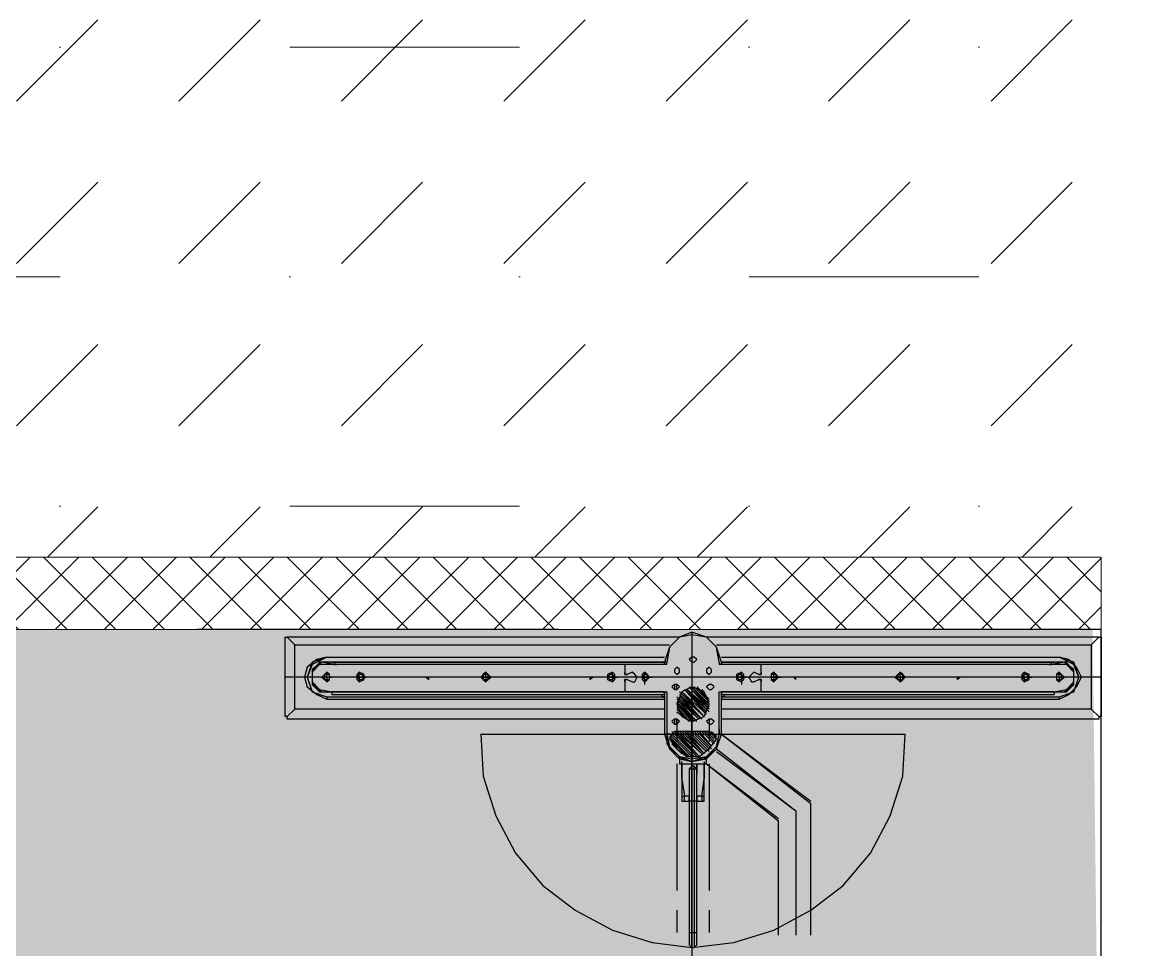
# Model space of a CAD drawing. Header units: millimetres. Extents: x 2335845 to 2509607, y 289014 to 361737.
# Drawn here: x 2374382 to 2375909, y 325159 to 326442 of the extents above; entities that cross this region are included whole.
import ezdxf

# ---------------------------------------------------------------- set-up
doc = ezdxf.new("R2010")
doc.units = ezdxf.units.MM
doc.linetypes.add('DASHED', pattern=[0.75, 0.5, -0.25])
for name, color, linetype, lineweight in [('AR_01_PARTITION FULL HT', 2, 'Continuous', 25), ('FURNITURE', 30, 'Continuous', 5), ('IN-PRTN-FULL', 30, 'Continuous', 20), ('IN-PRTN-HATCH', 8, 'Continuous', 5), ('TOA-FC-GYPSUM', 250, 'Continuous', 5), ('TOA-FL-CPT-1', 8, 'Continuous', 5), ('TOA-FL-TILE-1', 8, 'Continuous', 5)]:
    doc.layers.add(name, color=color, linetype=linetype, lineweight=lineweight)
for name, color, linetype in [('FLOOR MARK', 7, 'Continuous'), ('PDF_6', 7, 'Continuous'), ('PDF_AR_01_PARTITION FULL HT', 7, 'Continuous'), ('PDF_BORDTEXT', 7, 'Continuous'), ('PDF_Centre', 7, 'Continuous'), ('PDF_DIMS', 7, 'Continuous'), ('PDF_FLs Combi Centre (N-W)', 7, 'Continuous'), ('PDF_FLs Left Unit (N)', 7, 'Continuous'), ('PDF_NEW', 7, 'Continuous')]:
    doc.layers.add(name, color=color, linetype=linetype)

# ---------------------------------------------------------------- blocks, each defined once
blk = doc.blocks.new('G$C45963954')
at = {"layer": 'PDF_6', "color": 6, "true_color": 0xff00ff}
for points in [[(266.3, 682.2), (273.6, 689.5), (266.3, 678.5), (277.3, 689.5)], [(266.3, 674.9), (277.3, 685.8)], [(266.3, 663.9), (288.2, 682.2), (266.3, 660.3), (288.2, 682.2)], [(266.3, 656.7), (291.8, 682.2)], [(200.6, 660.3), (222.5, 678.5), (200.6, 656.7)], [(226.2, 678.5), (200.6, 653), (229.8, 678.5), (200.6, 649.4), (233.5, 678.5), (204.3, 645.7), (237.1, 678.5), (204.3, 642.1), (237.1, 674.9)], [(204.3, 663.9), (218.9, 678.5)], [(204.3, 667.6), (215.2, 674.9)], [(204.3, 642.1), (240.8, 674.9), (207.9, 638.4), (240.8, 674.9)], [(207.9, 638.4), (244.4, 671.2), (207.9, 634.8)], [(244.4, 671.2), (211.6, 634.8), (248.1, 667.6), (215.2, 634.8)], [(248.1, 667.6), (215.2, 631.1), (248.1, 663.9), (218.9, 631.1), (251.7, 660.3), (222.5, 631.1), (251.7, 656.7), (226.2, 631.1), (251.7, 653)], [(266.3, 645.7), (295.5, 674.9), (266.3, 642.1), (299.1, 671.2), (266.3, 638.4), (299.1, 671.2)], [(266.3, 634.8), (299.1, 667.6), (266.3, 631.1), (302.8, 663.9), (266.3, 627.5), (302.8, 660.3), (266.3, 623.8)], [(270, 620.2), (302.8, 653)], [(229.8, 631.1), (251.7, 649.4), (233.5, 631.1)], [(237.1, 631.1), (248.1, 645.7)], [(273.6, 620.2), (302.8, 649.4), (277.3, 620.2)], [(277.3, 623.8), (302.8, 645.7)], [(280.9, 623.8), (299.1, 642.1)], [(284.5, 623.8), (299.1, 638.4)]]:
    blk.add_lwpolyline(points, dxfattribs=at)
for points in [[(266.3, 671.2), (280.9, 685.8)], [(266.3, 667.6), (284.5, 685.8)], [(266.3, 653), (291.8, 678.5)], [(266.3, 649.4), (295.5, 678.5)], [(270, 623.8), (302.8, 656.7)]]:
    blk.add_lwpolyline(points, close=True, dxfattribs=at)
at = {"layer": 'PDF_AR_01_PARTITION FULL HT', "color": 2, "true_color": 0xffff00}
blk.add_lwpolyline([(120.4, 653), (2247.2, 653)], dxfattribs=at)
at = {"layer": 'PDF_BORDTEXT', "color": 2, "true_color": 0xffff00}
blk.add_lwpolyline([(583.7, 653), (270, 653)], dxfattribs=at)
at = {"layer": 'PDF_Centre', "color": 8, "true_color": 0x808080}
for points in [[(270, 696.8), (372.1, 828.1)], [(270, 696.8), (368.5, 828.1)], [(565.5, 828.1), (372.1, 828.1)], [(291.8, 689.5), (383, 806.2)], [(295.5, 689.5), (383, 806.2)], [(383, 806.2), (565.5, 806.2)], [(313.7, 674.9), (397.6, 780.7)], [(313.7, 674.9), (394, 780.7)], [(565.5, 780.7), (397.6, 780.7)], [(248.1, 678.5), (280.9, 678.5)], [(313.7, 678.5), (499.8, 678.5)], [(529, 678.5), (561.8, 678.5)], [(280.9, 653), (248.1, 653)], [(499.8, 653), (313.7, 653)], [(561.8, 653), (529, 653)], [(248.1, 631.1), (280.9, 631.1)], [(313.7, 631.1), (499.8, 631.1)], [(529, 631.1), (561.8, 631.1)]]:
    blk.add_lwpolyline(points, dxfattribs=at)
at = {"layer": 'PDF_DIMS', "color": 4, "true_color": 0x00ffff}
blk.add_lwpolyline([(186.1, 1254.9), (186.1, 54.7)], dxfattribs=at)
at = {"layer": 'PDF_FLs Combi Centre (N-W)', "color": 2}
for points in [[(127.7, 1254.9), (244.4, 1254.9)], [(127.7, 1251.3), (127.7, 1254.9)], [(127.7, 1251.3), (138.6, 1240.3)], [(127.7, 1251.3), (127.7, 674.9)], [(233.5, 1240.3), (244.4, 1251.3)], [(244.4, 1254.9), (244.4, 1251.3)], [(244.4, 1251.3), (248.1, 1251.3)], [(248.1, 1251.3), (248.1, 696.8)], [(138.6, 1240.3), (233.5, 1240.3)], [(138.6, 689.5), (138.6, 1240.3)], [(233.5, 1240.3), (233.5, 696.8)], [(270, 342.9), (270, 966.7)], [(270, 342.9), (332, 346.6), (390.3, 364.8), (445.1, 394), (492.5, 434.1), (529, 481.5), (558.2, 536.3), (576.4, 594.6), (583.7, 653), (576.4, 715), (558.2, 773.4), (529, 828.1), (492.5, 875.5), (445.1, 915.7), (390.3, 944.8), (332, 963.1), (270, 966.7)], [(127.7, 634.8), (127.7, 58.4)], [(138.6, 69.3), (138.6, 620.2)], [(207.9, 612.9), (207.9, 127.7)], [(207.9, 612.9), (207.9, 124)], [(207.9, 127.7), (207.9, 612.9)], [(211.6, 124), (211.6, 612.9)], [(215.2, 116.7), (215.2, 612.9)], [(215.2, 116.7), (215.2, 609.2)], [(233.5, 612.9), (233.5, 69.3)], [(248.1, 612.9), (248.1, 58.4)], [(207.9, 124), (207.9, 554.5)], [(207.9, 131.3), (207.9, 127.7)], [(167.8, 127.7), (164.2, 109.4), (175.1, 94.8), (197, 94.8), (207.9, 109.4), (207.9, 127.7)], [(164.2, 124), (164.2, 105.8), (178.8, 94.8), (197, 94.8), (207.9, 105.8), (207.9, 124)], [(167.8, 124), (167.8, 105.8), (178.8, 94.8), (193.3, 94.8), (204.3, 105.8), (207.9, 124)], [(167.8, 124), (167.8, 105.8), (178.8, 94.8), (193.3, 94.8), (207.9, 105.8), (207.9, 124)], [(207.9, 124), (207.9, 127.7)], [(207.9, 124), (207.9, 127.7)], [(138.6, 69.3), (127.7, 58.4)], [(233.5, 69.3), (138.6, 69.3)], [(244.4, 58.4), (233.5, 69.3)], [(127.7, 54.7), (127.7, 58.4)], [(127.7, 54.7), (244.4, 54.7)], [(244.4, 58.4), (244.4, 54.7)], [(248.1, 58.4), (244.4, 58.4)]]:
    blk.add_lwpolyline(points, dxfattribs=at)
at = {"layer": 'PDF_FLs Left Unit (N)', "color": 8, "true_color": 0x808080}
for points in [[(218.9, 1192.9), (211.6, 1207.5), (200.6, 1218.5), (186.1, 1225.8), (171.5, 1218.5), (160.5, 1207.5), (156.9, 1192.9)], [(215.2, 1192.9), (207.9, 1214.8), (186.1, 1222.1), (164.2, 1214.8), (156.9, 1192.9)], [(156.9, 696.8), (156.9, 1192.9)], [(156.9, 696.8), (156.9, 1192.9)], [(164.2, 696.8), (164.2, 1185.6)], [(207.9, 1185.6), (207.9, 696.8)], [(215.2, 696.8), (215.2, 1192.9)], [(218.9, 1192.9), (215.2, 1192.9)], [(218.9, 696.8), (218.9, 1192.9)], [(164.2, 1182), (164.2, 696.8)], [(207.9, 696.8), (207.9, 1182)], [(270, 696.8), (270, 693.1)], [(310.1, 671.2), (313.7, 671.2)], [(313.7, 671.2), (335.6, 671.2)], [(361.2, 667.6), (335.6, 671.2)], [(361.2, 667.6), (361.2, 671.2)], [(361.2, 667.6), (361.2, 660.3)], [(361.2, 667.6), (364.8, 667.6), (368.5, 667.6)], [(561.8, 656.7), (561.8, 660.3)], [(561.8, 653), (561.8, 656.7)], [(561.8, 649.4), (561.8, 653)], [(313.7, 638.4), (310.1, 638.4)], [(335.6, 638.4), (313.7, 638.4)], [(335.6, 638.4), (361.2, 642.1)], [(361.2, 649.4), (361.2, 642.1)], [(368.5, 642.1), (364.8, 642.1), (361.2, 642.1)], [(361.2, 638.4), (361.2, 642.1)], [(156.9, 116.7), (156.9, 612.9)], [(156.9, 116.7), (156.9, 612.9)], [(164.2, 616.5), (164.2, 612.9)], [(164.2, 612.9), (164.2, 127.7)], [(164.2, 124), (164.2, 612.9)], [(218.9, 116.7), (218.9, 612.9)], [(270, 616.5), (270, 612.9)], [(156.9, 116.7), (164.2, 94.8), (186.1, 87.6), (207.9, 94.8), (215.2, 116.7)], [(156.9, 116.7), (160.5, 102.1), (171.5, 87.6), (186.1, 83.9), (200.6, 87.6), (211.6, 102.1), (218.9, 116.7)], [(215.2, 116.7), (218.9, 116.7)]]:
    blk.add_lwpolyline(points, dxfattribs=at)
at = {"layer": 'PDF_FLs Left Unit (N)', "color": 2}
for points in [[(215.2, 1192.9), (207.9, 1214.8), (186.1, 1222.1), (167.8, 1214.8), (156.9, 1192.9)], [(207.9, 1185.6), (207.9, 1203.9), (197, 1214.8), (178.8, 1214.8), (164.2, 1203.9), (164.2, 1185.6)], [(207.9, 1182), (207.9, 1200.2), (197, 1214.8), (175.1, 1214.8), (164.2, 1200.2), (167.8, 1182)], [(207.9, 1185.6), (204.3, 1203.9), (193.3, 1214.8), (178.8, 1214.8), (167.8, 1203.9), (167.8, 1185.6)], [(207.9, 1185.6), (207.9, 1203.9), (193.3, 1214.8), (178.8, 1214.8), (167.8, 1203.9), (167.8, 1185.6)], [(156.9, 696.8), (156.9, 1192.9)], [(164.2, 1185.6), (164.2, 696.8)], [(164.2, 1185.6), (164.2, 1182)], [(167.8, 1185.6), (167.8, 755.2)], [(167.8, 1185.6), (167.8, 1182)], [(207.9, 755.2), (207.9, 1185.6)], [(207.9, 1182), (207.9, 1185.6)], [(207.9, 1185.6), (211.6, 1185.6)], [(207.9, 1182), (207.9, 1185.6)], [(211.6, 696.8), (211.6, 1185.6)], [(215.2, 700.4), (215.2, 1192.9)], [(164.2, 696.8), (164.2, 1182)], [(167.8, 1178.3), (167.8, 1182), (164.2, 1182)], [(167.8, 1178.3), (167.8, 1182)], [(207.9, 1182), (207.9, 1178.3)], [(207.9, 1182), (207.9, 696.8)], [(207.9, 1182), (207.9, 1178.3)], [(211.6, 715), (211.6, 1171)], [(186.1, 1138.2), (186.1, 1149.1)], [(186.1, 952.1), (186.1, 966.7)], [(186.1, 769.7), (186.1, 780.7)], [(182.4, 755.2), (167.8, 755.2)], [(178.8, 755.2), (167.8, 755.2)], [(167.8, 755.2), (167.8, 693.1)], [(178.8, 755.2), (182.4, 755.2)], [(182.4, 751.5), (178.8, 744.2), (182.4, 740.6), (186.1, 736.9), (193.3, 740.6), (193.3, 744.2), (189.7, 751.5)], [(182.4, 751.5), (178.8, 744.2), (182.4, 740.6), (186.1, 736.9), (193.3, 740.6), (193.3, 744.2), (189.7, 751.5)], [(182.4, 755.2), (182.4, 751.5)], [(182.4, 751.5), (182.4, 755.2)], [(189.7, 751.5), (189.7, 755.2)], [(193.3, 755.2), (189.7, 755.2)], [(189.7, 755.2), (193.3, 755.2)], [(189.7, 755.2), (189.7, 751.5)], [(207.9, 755.2), (193.3, 755.2)], [(207.9, 755.2), (193.3, 755.2)], [(207.9, 693.1), (207.9, 755.2)], [(186.1, 718.7), (186.1, 729.6)], [(211.6, 711.4), (211.6, 715)], [(207.9, 696.8), (211.6, 696.8), (211.6, 700.4)], [(215.2, 700.4), (211.6, 700.4)], [(215.2, 700.4), (215.2, 696.8), (218.9, 696.8)], [(164.2, 696.8), (142.3, 689.5), (127.7, 674.9), (120.4, 653), (127.7, 634.8), (142.3, 620.2), (164.2, 612.9)], [(164.2, 693.1), (142.3, 689.5), (127.7, 674.9), (124, 653), (127.7, 634.8), (142.3, 620.2), (164.2, 616.5)], [(164.2, 693.1), (142.3, 689.5), (127.7, 674.9), (124, 653), (127.7, 634.8), (142.3, 620.2), (164.2, 616.5)], [(164.2, 693.1), (142.3, 689.5), (127.7, 674.9), (124, 653), (127.7, 634.8), (142.3, 620.2), (164.2, 616.5)], [(167.8, 696.8), (164.2, 696.8)], [(164.2, 696.8), (167.8, 696.8)], [(164.2, 693.1), (167.8, 693.1)], [(164.2, 693.1), (167.8, 693.1)], [(211.6, 696.8), (207.9, 696.8)], [(270, 696.8), (207.9, 696.8)], [(270, 693.1), (207.9, 693.1)], [(270, 693.1), (207.9, 693.1)], [(262.7, 693.1), (259, 693.1)], [(270, 693.1), (262.7, 693.1)], [(262.7, 616.5), (284.5, 616.5), (302.8, 631.1), (310.1, 653), (306.4, 671.2), (291.8, 689.5), (270, 693.1)], [(262.7, 693.1), (266.3, 693.1), (270, 693.1)], [(277.3, 689.5), (270, 685.8), (266.3, 678.5)], [(270, 612.9), (291.8, 620.2), (306.4, 634.8), (310.1, 653), (306.4, 674.9), (291.8, 689.5), (270, 696.8)], [(270, 616.5), (288.2, 620.2), (302.8, 634.8), (306.4, 653), (302.8, 674.9), (288.2, 689.5), (270, 693.1)], [(270, 616.5), (288.2, 620.2), (302.8, 634.8), (310.1, 653), (302.8, 674.9), (288.2, 689.5), (270, 693.1)], [(270, 616.5), (288.2, 620.2), (302.8, 634.8), (310.1, 653), (302.8, 674.9), (288.2, 689.5), (270, 693.1)], [(277.3, 620.2), (291.8, 631.1), (302.8, 645.7), (302.8, 663.9), (291.8, 678.5), (277.3, 689.5)], [(266.3, 678.5), (266.3, 627.5)], [(313.7, 674.9), (306.4, 674.9)], [(313.7, 671.2), (313.7, 674.9)], [(313.7, 638.4), (313.7, 671.2)], [(335.6, 671.2), (313.7, 671.2)], [(361.2, 671.2), (335.6, 671.2)], [(368.5, 671.2), (364.8, 671.2), (361.2, 671.2)], [(368.5, 667.6), (368.5, 671.2)], [(368.5, 660.3), (368.5, 667.6)], [(361.2, 660.3), (313.7, 660.3)], [(313.7, 660.3), (328.3, 660.3)], [(317.4, 656.7), (321, 660.3)], [(321, 656.7), (317.4, 656.7)], [(317.4, 656.7), (317.4, 653)], [(321, 653), (317.4, 653)], [(321, 649.4), (317.4, 653)], [(321, 656.7), (321, 660.3)], [(561.8, 660.3), (321, 660.3)], [(321, 656.7), (561.8, 656.7)], [(321, 653), (321, 656.7)], [(561.8, 653), (321, 653)], [(321, 649.4), (321, 653)], [(361.2, 660.3), (368.5, 660.3)], [(580, 660.3), (561.8, 660.3)], [(561.8, 656.7), (583.7, 656.7)], [(583.7, 653), (561.8, 653)], [(583.7, 656.7), (580, 660.3)], [(580, 649.4), (583.7, 653)], [(583.7, 653), (583.7, 656.7)], [(306.4, 634.8), (313.7, 634.8)], [(313.7, 634.8), (313.7, 638.4)], [(313.7, 638.4), (335.6, 638.4)], [(321, 649.4), (561.8, 649.4)], [(328.3, 649.4), (361.2, 649.4)], [(335.6, 638.4), (361.2, 638.4)], [(368.5, 649.4), (361.2, 649.4)], [(361.2, 638.4), (364.8, 638.4), (368.5, 638.4)], [(368.5, 642.1), (368.5, 649.4)], [(368.5, 638.4), (368.5, 642.1)], [(561.8, 649.4), (580, 649.4)], [(266.3, 627.5), (270, 623.8), (277.3, 620.2)], [(156.9, 116.7), (156.9, 612.9)], [(167.8, 616.5), (164.2, 616.5)], [(167.8, 616.5), (164.2, 616.5)], [(164.2, 127.7), (164.2, 612.9)], [(164.2, 612.9), (164.2, 124)], [(167.8, 612.9), (164.2, 612.9)], [(164.2, 612.9), (167.8, 612.9)], [(167.8, 616.5), (167.8, 554.5)], [(207.9, 554.5), (207.9, 616.5)], [(207.9, 616.5), (270, 616.5)], [(207.9, 616.5), (270, 616.5)], [(211.6, 609.2), (211.6, 612.9), (207.9, 612.9)], [(207.9, 612.9), (211.6, 612.9)], [(207.9, 612.9), (270, 612.9)], [(211.6, 609.2), (215.2, 609.2)], [(218.9, 612.9), (215.2, 612.9), (215.2, 609.2)], [(259, 616.5), (262.7, 616.5)], [(262.7, 616.5), (270, 616.5)], [(186.1, 580), (186.1, 591)], [(211.6, 594.6), (211.6, 598.3)], [(211.6, 138.6), (211.6, 594.6)], [(189.7, 558.2), (193.3, 565.5), (193.3, 569.1), (186.1, 572.7), (182.4, 569.1), (178.8, 565.5), (182.4, 558.2)], [(189.7, 558.2), (193.3, 565.5), (193.3, 569.1), (186.1, 572.7), (182.4, 569.1), (178.8, 565.5), (182.4, 558.2)], [(167.8, 554.5), (182.4, 554.5)], [(167.8, 554.5), (167.8, 124)], [(167.8, 554.5), (178.8, 554.5)], [(182.4, 554.5), (178.8, 554.5)], [(182.4, 558.2), (182.4, 554.5)], [(182.4, 554.5), (182.4, 558.2)], [(189.7, 554.5), (189.7, 558.2)], [(189.7, 558.2), (189.7, 554.5)], [(189.7, 554.5), (193.3, 554.5)], [(193.3, 554.5), (189.7, 554.5)], [(193.3, 554.5), (207.9, 554.5)], [(193.3, 554.5), (207.9, 554.5)], [(186.1, 529), (186.1, 539.9)], [(186.1, 342.9), (186.1, 357.5)], [(186.1, 160.5), (186.1, 171.5)], [(164.2, 127.7), (167.8, 127.7), (167.8, 131.3)], [(156.9, 116.7), (167.8, 94.8), (186.1, 87.6), (207.9, 94.8), (215.2, 116.7)], [(164.2, 127.7), (164.2, 124)], [(167.8, 127.7), (167.8, 124)], [(207.9, 124), (211.6, 124)]]:
    blk.add_lwpolyline(points, dxfattribs=at)
for points in [[(193.3, 1192.9), (189.7, 1196.6), (186.1, 1200.2), (182.4, 1196.6), (178.8, 1192.9), (182.4, 1189.3), (186.1, 1189.3), (189.7, 1189.3)], [(189.7, 1192.9), (189.7, 1196.6), (186.1, 1196.6), (182.4, 1196.6), (182.4, 1192.9), (182.4, 1189.3), (186.1, 1189.3), (189.7, 1189.3)], [(193.3, 1141.8), (189.7, 1149.1), (186.1, 1149.1), (182.4, 1149.1), (178.8, 1141.8), (182.4, 1138.2), (186.1, 1138.2), (189.7, 1138.2)], [(189.7, 1141.8), (189.7, 1145.5), (186.1, 1149.1), (182.4, 1145.5), (182.4, 1141.8), (186.1, 1138.2)], [(189.7, 1043.3), (186.1, 1047), (186.1, 1043.3)], [(193.3, 959.4), (189.7, 963.1), (186.1, 966.7), (182.4, 963.1), (178.8, 959.4), (182.4, 955.8), (186.1, 952.1), (189.7, 955.8)], [(189.7, 959.4), (189.7, 963.1), (186.1, 963.1), (182.4, 963.1), (182.4, 959.4), (182.4, 955.8), (186.1, 955.8), (189.7, 955.8)], [(189.7, 806.2), (186.1, 806.2), (186.1, 802.6)], [(193.3, 773.4), (189.7, 777), (186.1, 780.7), (182.4, 777), (178.8, 773.4), (182.4, 769.7), (186.1, 769.7), (189.7, 769.7)], [(189.7, 773.4), (189.7, 777), (186.1, 777), (182.4, 777), (182.4, 773.4), (182.4, 769.7), (186.1, 769.7), (189.7, 769.7)], [(193.3, 726), (189.7, 729.6), (186.1, 729.6), (182.4, 729.6), (178.8, 726), (182.4, 718.7), (186.1, 718.7), (189.7, 718.7)], [(189.7, 726), (186.1, 729.6), (182.4, 726), (182.4, 722.3), (186.1, 718.7), (189.7, 722.3)], [(182.4, 678.5), (178.8, 682.2), (175.1, 682.2), (171.5, 678.5), (175.1, 674.9), (178.8, 674.9)], [(204.3, 678.5), (204.3, 682.2), (200.6, 685.8), (197, 682.2), (197, 678.5), (200.6, 674.9)], [(255.4, 678.5), (255.4, 682.2), (251.7, 685.8), (248.1, 682.2), (248.1, 678.5), (251.7, 674.9)], [(251.7, 653), (244.4, 671.2), (226.2, 678.5), (207.9, 671.2), (200.6, 653), (207.9, 638.4), (226.2, 631.1), (244.4, 638.4)], [(164.2, 653), (164.2, 656.7), (160.5, 660.3), (156.9, 656.7), (156.9, 653), (160.5, 649.4)], [(182.4, 631.1), (178.8, 634.8), (175.1, 634.8), (171.5, 631.1), (175.1, 627.5), (178.8, 627.5)], [(204.3, 631.1), (200.6, 634.8), (197, 631.1), (197, 627.5), (200.6, 623.8), (204.3, 627.5)], [(255.4, 631.1), (251.7, 634.8), (248.1, 631.1), (248.1, 627.5), (251.7, 623.8), (255.4, 627.5)], [(204.3, 631.1), (200.6, 631.1), (197, 631.1), (197, 627.5), (200.6, 627.5), (204.3, 627.5)], [(255.4, 631.1), (251.7, 631.1), (248.1, 631.1), (248.1, 627.5), (251.7, 627.5), (255.4, 627.5)], [(193.3, 583.7), (189.7, 587.3), (186.1, 591), (182.4, 587.3), (178.8, 583.7), (182.4, 580), (186.1, 580), (189.7, 580)], [(189.7, 583.7), (189.7, 587.3), (186.1, 587.3), (182.4, 587.3), (182.4, 583.7), (186.1, 580)], [(193.3, 536.3), (189.7, 539.9), (186.1, 539.9), (182.4, 539.9), (178.8, 536.3), (182.4, 529), (186.1, 529), (189.7, 529)], [(189.7, 536.3), (186.1, 539.9), (182.4, 536.3), (182.4, 532.6), (186.1, 529), (189.7, 532.6)], [(189.7, 503.4), (186.1, 507.1), (186.1, 503.4)], [(193.3, 350.2), (189.7, 353.9), (186.1, 357.5), (182.4, 353.9), (178.8, 350.2), (182.4, 346.6), (186.1, 342.9), (189.7, 346.6)], [(189.7, 350.2), (189.7, 353.9), (186.1, 353.9), (182.4, 353.9), (182.4, 350.2), (182.4, 346.6), (186.1, 346.6), (189.7, 346.6)], [(189.7, 266.3), (186.1, 266.3), (186.1, 262.7)], [(193.3, 164.2), (189.7, 171.5), (186.1, 171.5), (182.4, 171.5), (178.8, 164.2), (182.4, 160.5), (186.1, 160.5), (189.7, 160.5)], [(189.7, 164.2), (189.7, 167.8), (186.1, 171.5), (182.4, 167.8), (182.4, 164.2), (186.1, 160.5)], [(193.3, 116.7), (189.7, 120.4), (186.1, 120.4), (182.4, 120.4), (178.8, 116.7), (182.4, 113.1), (186.1, 109.4), (189.7, 113.1)], [(189.7, 116.7), (189.7, 120.4), (186.1, 120.4), (182.4, 120.4), (182.4, 116.7), (182.4, 113.1), (186.1, 113.1), (189.7, 113.1)]]:
    blk.add_lwpolyline(points, close=True, dxfattribs=at)
at = {"layer": 'PDF_FLs Left Unit (N)', "color": 2, "true_color": 0xffff00}
blk.add_lwpolyline([(368.5, 660.3), (368.5, 649.4)], dxfattribs=at)
at = {"layer": 'PDF_NEW', "color": 6, "true_color": 0xff00ff}
for points in [[(182.4, 1192.9), (178.8, 1192.9)], [(186.1, 1192.9), (182.4, 1192.9)], [(186.1, 1192.9), (186.1, 1196.6)], [(186.1, 1192.9), (189.7, 1192.9)], [(186.1, 1192.9), (186.1, 1189.3)], [(186.1, 1189.3), (186.1, 1185.6)], [(189.7, 1192.9), (193.3, 1192.9)], [(182.4, 1141.8), (178.8, 1141.8)], [(186.1, 1141.8), (182.4, 1141.8)], [(186.1, 1149.1), (186.1, 1152.8)], [(186.1, 1141.8), (186.1, 1145.5)], [(186.1, 1141.8), (189.7, 1141.8)], [(186.1, 1138.2), (186.1, 1134.5)], [(189.7, 1141.8), (193.3, 1141.8)], [(182.4, 959.4), (178.8, 959.4)], [(186.1, 959.4), (182.4, 959.4)], [(186.1, 963.1), (186.1, 966.7)], [(186.1, 959.4), (186.1, 963.1)], [(186.1, 959.4), (189.7, 959.4)], [(186.1, 959.4), (186.1, 955.8)], [(189.7, 959.4), (193.3, 959.4)], [(186.1, 955.8), (186.1, 952.1)], [(186.1, 780.7), (186.1, 784.3)], [(182.4, 773.4), (178.8, 773.4)], [(186.1, 773.4), (182.4, 773.4)], [(186.1, 773.4), (186.1, 777)], [(186.1, 773.4), (189.7, 773.4)], [(186.1, 769.7), (186.1, 766.1)], [(189.7, 773.4), (193.3, 773.4)], [(186.1, 729.6), (186.1, 733.3)], [(182.4, 726), (178.8, 726)], [(186.1, 726), (182.4, 726)], [(186.1, 726), (189.7, 726)], [(186.1, 726), (186.1, 722.3)], [(186.1, 718.7), (186.1, 715)], [(189.7, 726), (197, 726)], [(186.1, 591), (186.1, 594.6)], [(186.1, 583.7), (186.1, 587.3)], [(182.4, 583.7), (178.8, 583.7)], [(186.1, 583.7), (182.4, 583.7)], [(186.1, 583.7), (189.7, 583.7)], [(186.1, 580), (186.1, 576.4)], [(189.7, 583.7), (197, 583.7)], [(182.4, 536.3), (178.8, 536.3)], [(186.1, 536.3), (182.4, 536.3)], [(186.1, 539.9), (186.1, 543.6)], [(186.1, 536.3), (189.7, 536.3)], [(186.1, 536.3), (186.1, 532.6)], [(189.7, 536.3), (193.3, 536.3)], [(186.1, 529), (186.1, 525.3)], [(186.1, 353.9), (186.1, 357.5)], [(182.4, 350.2), (178.8, 350.2)], [(186.1, 350.2), (182.4, 350.2)], [(186.1, 350.2), (186.1, 353.9)], [(186.1, 350.2), (189.7, 350.2)], [(186.1, 350.2), (186.1, 346.6)], [(186.1, 346.6), (186.1, 342.9)], [(189.7, 350.2), (193.3, 350.2)], [(182.4, 164.2), (178.8, 164.2)], [(186.1, 164.2), (182.4, 164.2)], [(186.1, 171.5), (186.1, 175.1)], [(186.1, 164.2), (186.1, 167.8)], [(186.1, 164.2), (189.7, 164.2)], [(189.7, 164.2), (193.3, 164.2)], [(186.1, 160.5), (186.1, 156.9)], [(182.4, 116.7), (178.8, 116.7)], [(186.1, 116.7), (182.4, 116.7)], [(186.1, 120.4), (186.1, 124)], [(186.1, 116.7), (189.7, 116.7)], [(186.1, 116.7), (186.1, 113.1)], [(189.7, 116.7), (193.3, 116.7)]]:
    blk.add_lwpolyline(points, dxfattribs=at)
at = {"layer": 'PDF_NEW', "color": 2}
for points in [[(277.3, 689.5), (270, 685.8), (266.3, 678.5)], [(270, 660.3), (270, 689.5)], [(277.3, 620.2), (291.8, 631.1), (302.8, 645.7), (302.8, 663.9), (291.8, 678.5), (277.3, 689.5)], [(226.2, 660.3), (226.2, 671.2)], [(266.3, 678.5), (266.3, 627.5)], [(222.5, 653), (211.6, 653)], [(226.2, 653), (222.5, 653)], [(226.2, 653), (226.2, 656.7)], [(226.2, 653), (229.8, 653)], [(229.8, 653), (240.8, 653)], [(262.7, 653), (233.5, 653)], [(270, 653), (266.3, 653)], [(270, 653), (270, 656.7)], [(273.6, 653), (306.4, 653)], [(226.2, 649.4), (226.2, 638.4)], [(270, 649.4), (270, 616.5)], [(266.3, 627.5), (270, 623.8), (277.3, 620.2)]]:
    blk.add_lwpolyline(points, dxfattribs=at)
blk.add_lwpolyline([(251.7, 653), (244.4, 671.2), (226.2, 678.5), (207.9, 671.2), (200.6, 653), (207.9, 638.4), (226.2, 631.1), (244.4, 638.4)], close=True, dxfattribs=at)
blk = doc.blocks.new('*U727')
at = {"layer": 'IN-PRTN-HATCH'}
h = blk.add_hatch(dxfattribs=at)
h.set_pattern_fill('ANSI37', color=256, scale=15)
h.set_pattern_definition([(45, (-3209.895, -9e-11), (-33.67596, 33.67596), []), (135, (-3209.895, -9e-11), (-33.67596, -33.67596), [])])
h.paths.add_polyline_path([(-105650.7, -39967.2), (-101121.5, -39967.2), (-101121.5, -39867.2), (-105650.7, -39867.2)])
at = {"layer": 'IN-PRTN-FULL', "elevation": 0}
blk.add_lwpolyline([(-105650.7, -39967.2), (-101121.5, -39967.2), (-101121.5, -39867.2), (-105650.7, -39867.2)], close=True, dxfattribs=at)

msp = doc.modelspace()

# ---------------------------------------------------------------- hatches: boundary and pattern name
at = {"layer": 'TOA-FC-GYPSUM'}
h = msp.add_hatch(dxfattribs=at)
h.set_pattern_fill('DASH', color=252, scale=50, angle=45)
h.set_pattern_definition([(45, (90021.14, 24146.98), (0, 224.506403), [158.75, -158.75])])
h.paths.add_polyline_path([(2376994.974, 331410.903), (2372813.454, 329459.517), (2374366.562, 325702.044), (2375873.321, 325702.043), (2375873.321, 323605.057), (2384478.461, 323601.624), (2384478.472, 325600.425), (2383044.681, 325601.625), (2383044.683, 331410.903)])
edge = h.paths.add_edge_path(flags=16)
edge.add_line((2376123.213, 327021.722), (2376123.213, 329510.903))
edge.add_arc((2376623.213, 329510.903), 500, 90, 180, ccw=False)
edge.add_line((2376623.213, 330010.903), (2381644.683, 330010.903))
edge.add_arc((2381644.683, 329510.903), 500, 0, 90, ccw=False)
edge.add_line((2382144.683, 329510.903), (2382144.683, 327001.624))
edge.add_arc((2381644.683, 327001.624), 500, 270, 360, ccw=False)
edge.add_line((2381644.683, 326501.624), (2376621.212, 326521.726))
edge.add_arc((2376623.213, 327021.722), 500, 180, 269.770724, ccw=False)
at = {"layer": 'TOA-FL-CPT-1', "true_color": 0xc7c8ca}
h = msp.add_hatch(dxfattribs=at)
h.set_pattern_fill('AR-PARQ1', color=9, scale=3)
h.set_pattern_definition([(90, (54538.6, -6708.4), (-914.4, 914.4), [914.4, -914.4]), (90, (54691, -6708.4), (-914.4, 914.4), [914.4, -914.4]), (90, (54843.4, -6708.4), (-914.4, 914.4), [914.4, -914.4]), (90, (54995.8, -6708.4), (-914.4, 914.4), [914.4, -914.4]), (90, (55148.2, -6708.4), (-914.4, 914.4), [914.4, -914.4]), (90, (55300.6, -6708.4), (-914.4, 914.4), [914.4, -914.4]), (90, (55453, -6708.4), (-914.4, 914.4), [914.4, -914.4]), (0, (54538.6, -5794), (914.4, -914.4), [914.4, -914.4]), (0, (54538.6, -5641.6), (914.4, -914.4), [914.4, -914.4]), (0, (54538.6, -5489.2), (914.4, -914.4), [914.4, -914.4]), (0, (54538.6, -5336.8), (914.4, -914.4), [914.4, -914.4]), (0, (54538.6, -5184.4), (914.4, -914.4), [914.4, -914.4]), (0, (54538.6, -5032), (914.4, -914.4), [914.4, -914.4]), (0, (54538.6, -4879.6), (914.4, -914.4), [914.4, -914.4])])
h.paths.add_polyline_path([(2344950.518, 323601.624), (2348044.691, 323601.624), (2348044.691, 308801.624), (2344978.375, 308801.624), (2344983.023, 307001.553), (2351045.878, 307001.608), (2351044.683, 304701.624), (2350244.683, 304670.094), (2350244.683, 294701.624), (2352811.835, 294701.622), (2352811.821, 307001.631), (2405044.683, 307005.059), (2405044.683, 327701.624), (2410595.745, 327701.624), (2410609.803, 329501.624), (2408605.34, 329501.624), (2411484.683, 335301.624), (2408440.262, 335301.624), (2406365.488, 331122.307), (2403244.678, 328001.969), (2403244.795, 325600.805), (2384290.648, 325598.809), (2384290.648, 323607.372), (2375885.176, 323603.528), (2375861.465, 325602.978), (2360226.195, 325602.091), (2360226.052, 334601.937), (2375945.229, 334602.179), (2375945.229, 331031.373), (2376972.789, 331510.903), (2389391.537, 331510.903), (2389391.537, 331810.72), (2389491.628, 331810.72), (2389491.53, 331510.903), (2391791.53, 331510.903), (2391791.531, 333010.881), (2389491.53, 333010.881), (2389491.531, 332710.861), (2389391.537, 332710.861), (2389391.54, 333010.905), (2377622.511, 333011.008), (2377622.511, 336459.845), (2386144.742, 336459.853), (2386144.683, 337701.624), (2376094.699, 337701.624), (2376094.724, 335802.062), (2362938.321, 335802.061), (2362938.326, 340629.119), (2359023.456, 340413.419), (2359023.899, 325602.053), (2352244.614, 325602.052), (2352244.655, 339888.472), (2350244.683, 339753.79), (2350259.797, 327701.624), (2351044.683, 327701.624), (2351043.518, 325401.69), (2344945.863, 325401.675)])
h.paths.add_polyline_path([(2365719.683, 323601.624), (2395044.683, 323601.624), (2395044.683, 322741.298), (2398494.622, 322751.666), (2398494.622, 323601.624), (2403544.687, 323601.624), (2403544.687, 308801.634), (2365719.683, 308801.634)], flags=16)
h.paths.add_polyline_path([(2349719.689, 323601.683), (2365719.683, 323601.683), (2365719.683, 308801.624), (2349719.689, 308801.624)], flags=16)
at = {"layer": 'TOA-FL-TILE-1', "true_color": 0x636466}
h = msp.add_hatch(dxfattribs=at)
h.set_pattern_fill('MUDST', color=251, scale=50)
h.set_pattern_definition([(0, (90021.14, 24146.98), (635, 317.5), [317.5, -317.5, 0, -317.5, 0, -317.5])])
h.paths.add_polyline_path([(2376994.974, 331410.903), (2372813.454, 329459.517), (2374368.364, 325702.982), (2375873.321, 325702.985), (2375859.598, 323615.35), (2384285.503, 323605.055), (2384295.797, 325601.57), (2383044.683, 325601.625), (2383044.683, 331410.903)])

# ---------------------------------------------------------------- linework, layer by layer
at = {"layer": 'FLOOR MARK', "color": 8, "linetype": 'DASHED', "ltscale": 1000}
msp.add_lwpolyline([(2403244.795, 325600.805), (2383344.673, 325601.126), (2383344.673, 323605.055), (2375873.321, 323605.058), (2375873.321, 325602.073), (2360226.195, 325602.091), (2360226.052, 334601.937), (2375945.229, 334602.179), (2375945.229, 331031.373), (2376972.789, 331510.903), (2391791.529, 331510.903)], dxfattribs=at)
at = {"layer": 'TOA-FC-GYPSUM', "elevation": 0, "flags": 128}
msp.add_lwpolyline([(2376994.974, 331410.903), (2372813.454, 329459.517), (2374366.562, 325702.044), (2375873.321, 325702.043), (2375873.321, 323605.057), (2384478.472, 323601.624), (2384478.472, 325600.416), (2383044.683, 325600.418), (2383044.683, 331410.903), (2376994.974, 331410.903)], dxfattribs=at)

# ---------------------------------------------------------------- block references
at = {"layer": 'AR_01_PARTITION FULL HT', "rotation": 179.9999359460099}
msp.add_blockref('*U727', (2270222.533, 285734.962, 0), dxfattribs=at)
at = {"layer": 'FURNITURE', "xscale": 0.9403759089606419, "yscale": 0.9403759089606419, "zscale": 0.9403759089606419, "rotation": 270}
msp.add_blockref('G$C45963954', (2374693.209, 325711.42), dxfattribs=at)

doc.saveas('drawing.dxf')
